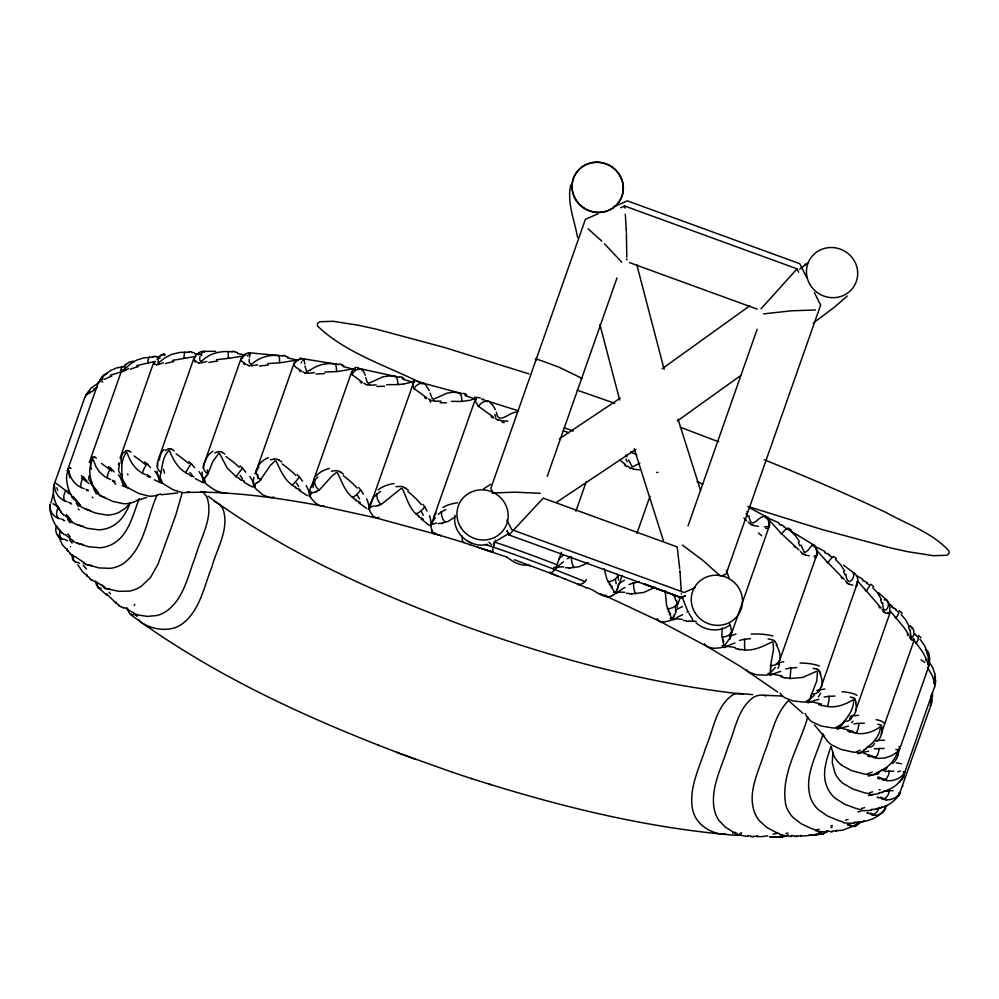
<?xml version="1.0" encoding="UTF-8"?>
<svg xmlns="http://www.w3.org/2000/svg" width="999" height="999" viewBox="0 0 999 999"><rect width="100%" height="100%" fill="white"/><g stroke="black" fill="none" stroke-linecap="round" stroke-linejoin="round"><path stroke-width="1.5" d="M932.329 696.328L931.493 703.134M249.263 359.165C248.426 362.487 250.786 366.096 253.696 362.525C261.913 356.131 272.727 354.108 282.854 356.119M122.253 477.385C121.616 469.068 120.804 459.59 126.386 452.609A1.498 0.762 -72.1 0 1 127.023 452.51C130.145 461.988 136.126 471.328 146.016 474.825M293.743 364.448L294.63 362.512L297.103 360.664M626.835 260.002L626.835 258.778M157.63 464.16L157.63 467.27M119.118 462.824L119.268 466.833A9.216 7.343 -14.8 0 0 122.353 475.387M97.19 583.978L98.089 587.437L107.018 595.354M455.007 515.247C451.71 533.079 470.579 548.913 487.662 544.305M796.702 667.619L790.908 668.019L790.084 678.521L802.622 677.459L816.82 671.216A1.498 1.024 -72.7 0 1 817.507 671.653L816.745 681.031L811.138 695.641M855.556 710.851L889.997 612.924L889.659 611.838M722.177 627.946L721.877 636.013L722.926 639.185M931.642 701.872L930.968 695.654M898.188 752.06L897.889 753.983M770.791 670.129L770.816 668.768M71.753 555.094L72.815 560.102L76.511 562.35M161.513 481.868A50.237 21.878 11.4 0 1 160.227 476.548L160.277 475.212A40.097 17.57 15.6 0 1 160.614 474.213C162.462 466.296 162.45 456.855 168.769 450.761A1.498 0.949 -69.8 0 1 169.53 450.724C173.426 460.402 179.046 470.504 189.385 474.513M123.352 369.68L121.928 370.779M884.552 791.121C893.006 788.81 901.26 782.392 903.82 773.975M154.833 363.948L153.684 362.512L155.369 361.688M131.393 613.861L131.531 614.472M677.135 607.217L677.235 604.12M53.996 486.113L54.271 484.652L55.232 490.921L58.279 496.191L62.587 499.912L67.22 501.86M624.313 207.293L624.625 206.031L624.85 208.104M249.388 357.18L250.437 352.884L278.521 355.569A9.216 1.773 -83.8 0 1 279.458 362.812L267.682 363.611M203.134 468.156L203.684 465.197M731.468 632.517L730.831 635.439M832.854 752.235L832.279 762.736L834.989 773.064A29.196 28.097 11.7 0 0 843.006 783.328L852.946 789.073L864.622 792.794A92.17 88.711 11.7 0 0 869.779 793.855M770.704 667.632L771.403 660.888M199.975 356.73C198.514 360.239 201.036 363.049 203.659 359.353C211.601 352.622 222.39 350.512 232.542 351.973M462.25 536.076L462.137 536.9A85.527 9.441 -72.4 0 0 462.1 538.586L462.737 542.307L470.367 544.767M182.218 492.707L175.799 515.034L158.042 564.098L150.449 577.597L141.334 586.213A29.196 24.575 -44.8 0 1 129.433 591.121L118.893 591.346L108.342 589.073A92.17 77.585 -44.8 0 1 104.021 587.587L101.861 584.977M780.119 658.466L779.607 660.564A9.216 7.892 16.4 0 1 770.354 665.496M931.443 703.458L931.143 704.645M570.691 185.015C566.795 202.647 574.5 220.08 577.534 237.225M768.818 526.261L769.742 522.39M821.478 686.063L857.179 583.666A9.216 9.141 -70.9 0 0 853.933 572.777C854.32 581.393 846.465 586.213 846.016 574.363M904.507 773.101L934.652 686.55M84.803 397.327L87.712 393.369M771.478 660.614L773.526 649.475L773.026 642.27A1.498 1.174 -75.7 0 0 772.227 641.82C762.587 646.653 751.835 652.11 740.684 649.288M203.846 351.361A9.216 9.041 -71.4 0 0 194.705 358.042L193.744 359.39L196.441 361.688M158.317 459.627L157.667 463.399A9.216 7.717 -1.4 0 0 161.301 472.415M931.23 704.37L900.037 792.244M54.458 483.666C51.286 493.718 54.933 504.557 61.551 512.387M683.965 596.403L681.193 597.627L643.768 583.741L681.293 597.727L681.455 596.391M810.876 696.803L810.414 698.014M816.72 555.007L816.683 552.734M255.307 473.489L256.393 470.716M249.663 352.922L250.324 352.884A9.216 9.216 -67.4 0 0 240.909 359.116L241.396 360.951L245.729 364.061M240.784 359.365L203.871 464.473A9.216 7.88 14.5 0 0 207.879 473.926L206.543 475.487M830.868 746.678C826.56 759.615 821.29 774.138 827.234 787.449A29.196 27.922 43.6 0 0 835.039 798.126L844.754 804.295L856.18 808.478A92.17 88.124 43.6 0 0 861.225 809.739M157.105 495.017C146.603 518.019 144.793 548.414 122.652 564.073A29.196 26.411 -34.3 0 1 110.227 568.344L99.126 567.919L87.987 564.934A92.17 83.379 -34.3 0 1 83.404 563.149M53.347 493.993L50.887 502.909M67.245 471.066L98.539 382.018L99.45 381.68M158.466 459.09L193.731 358.791M255.232 473.726L294.031 363.361M311.226 486.938L351.785 371.553L354.608 368.631A92.17 43.144 -79.1 0 1 355.344 369.056M311.351 491.695L309.802 496.091A92.17 43.144 -79.1 0 0 311.576 498.713L315.472 503.059L319.643 505.556L375.849 517.894L440.996 535.639L433.129 533.241L431.156 527.971A92.17 17.033 -73.7 0 1 430.881 525.711L475.686 398.251A92.17 17.07 -73.6 0 1 476.398 399.275M493.643 545.616L495.504 540.297M547.24 476.336L616.982 277.947M561.426 552.335L555.831 568.269A92.17 10.702 -68.8 0 1 554.557 569.992L550.774 573.364L514.373 559.765M575.899 511.176L586.163 481.968M622.09 575.561L615.921 593.144A92.17 24.351 -66.2 0 1 613.898 594.555C604.495 601.623 594.792 588.786 586.076 587.624M636.925 533.391L649.912 496.441M687.999 525.949L757.155 329.22M673.963 615.197L672.414 619.592A92.17 37.413 -63.5 0 1 669.705 620.691L664.547 621.952L660.289 621.578L606.443 596.291A29.121 7.692 -66.2 0 1 605.569 594.942M677.572 604.944L680.144 597.614M730.119 637.524L769.792 524.625M779.607 660.564L816.645 555.207A9.216 9.216 0 0 0 812.899 544.455L783.703 526.71M881.205 733.853L914.235 639.897M897.452 755.419L929.307 664.797L928.483 664.797M54.608 483.216L84.803 397.377M89.273 462.549L121.753 370.179M120.08 458.104L153.671 362.562M822.989 733.915C817.257 754.757 803.246 776.348 810.776 798.438A29.196 27.048 66 0 0 818.094 809.44L827.334 815.933L838.223 820.466A92.17 85.365 66 0 0 843.056 821.877M139.111 499.075C132.717 515.084 128.946 534.927 112.612 544.055A29.196 27.597 -16.7 0 1 99.9 547.752L88.499 546.728L77.035 543.106A92.17 87.113 -16.7 0 1 72.328 541.046M904.245 774.013L903.471 775.761M779.37 661.263L778.196 664.01M200.462 354.882L203.247 351.323L215.784 351.336M204.196 463.461L205.307 460.964M67.345 470.766L68.456 468.543M158.329 358.903L158.042 363.149L165.197 357.654L171.641 354.345L180.32 352.347L189.161 352.285M735.439 834.64L735.214 835.214A9.216 9.203 -67.3 0 0 741.033 833.853M807.766 716.932C799.637 745.941 779.72 774.837 786.001 805.781A29.196 25.499 79.3 0 0 792.607 816.995L801.111 823.7L811.213 828.471A92.17 80.507 79.3 0 0 815.708 829.982L819.105 829.257M351.785 371.553L351.81 374.313A28.184 8.304 -32 0 0 351.998 374.588L362.35 382.33M56.456 526.148C54.308 531.318 57.492 538.511 63.337 539.16M130.145 503.146C126.448 512.549 120.842 522.002 111.451 526.635A29.196 28.097 11.7 0 1 98.701 529.832L87.275 528.296L75.762 524.113A92.17 88.711 11.7 0 1 71.041 521.815M821.091 687.087L820.142 689.023A9.216 7.817 33 0 1 811.388 693.83M205.27 477.522L205.906 476.361M843.656 721.952C848.7 715.883 853.983 708.516 853.583 700.237A1.498 0.849 -70.1 0 0 853.059 699.812C844.392 705.182 833.666 708.878 823.513 705.569M843.531 722.202L843.218 722.801A40.11 17.732 22.5 0 1 842.694 723.875M860.489 822.227L860.838 821.565M85.664 395.367L88.399 392.008M85.727 395.242L91.221 387.924L98.839 382.654M312.849 483.141L314.46 480.569M899.962 792.856C896.79 798.763 887.437 801.91 880.993 798.376M899.799 793.144C895.129 802.347 885.276 807.592 875.324 808.903M857.179 584.49L856.293 585.102M125.35 365.634L124.176 369.555L130.744 363.636L136.913 360.015L143.719 357.879L153.796 357.03M819.754 689.672L818.044 692.207M116.059 601.972L115.672 602.759L119.031 605.182M796.94 268.918L798.688 272.203M159.191 357.18L161.301 354.957L163.873 354.146M507.08 530.919L509.015 534.902L542.882 498.501M816.645 555.207L814.148 556.118M90.784 459.552L92.52 457.592M899.799 792.607L898.538 794.18M853.533 714.685L852.159 716.445A9.216 7.542 47.7 0 1 844.055 721.191M860.102 822.864L855.132 826.56L850.024 825.798M796.727 269.206L761.013 308.841M842.569 723.825L841.67 724.874M130.557 502.584L125.524 508.066L119.193 512.25A29.196 27.922 43.6 0 1 106.668 515.034L95.467 513.061L84.216 508.429A92.17 88.124 43.6 0 1 79.595 505.931M259.977 480.556L270.304 465.497L275.062 460.876A1.498 1.249 -63.5 0 1 276.036 460.989C280.794 470.741 285.127 482.142 295.716 487.15M884.215 809.652L883.615 810.389M374.35 496.89L376.473 494.542M241.034 358.941L242.27 357.779M783.94 835.676L782.242 836.9L769.842 836.875L782.242 836.9M258.941 466.833L256.731 470.042A9.216 7.842 31.2 0 0 260.964 479.882M883.303 810.763L882.654 811.525M207.392 469.867A45.642 27.822 49.5 0 0 207.967 473.888L212.75 461.563L218.731 453.534A1.498 1.111 -67 0 1 219.605 453.583L226.985 467.719L235.976 476.623L242.42 468.169L240.097 465.859M851.635 717.032L849.612 719.155M882.492 811.712C876.473 818.656 867.294 821.59 858.378 822.09M847.264 296.004L834.777 306.893L813.236 323.102M248.976 353.221L249.201 353.059A40.459 4.158 24.6 0 1 249.201 352.747M256.993 482.917L258.054 481.93M126.586 364.023L129.67 361.925L133.029 361.413M866.882 747.577C873.538 742.806 879.719 735.776 880.406 727.297A1.498 0.649 -67.9 0 0 880.032 726.91C872.227 732.617 861.787 735.589 852.384 732.205M866.782 747.677L866.046 748.401M438.286 514.373L440.884 512.262M123.739 452.747L126.086 451.048M875.773 741.383L876.647 740.571A45.642 17.695 -16.5 0 1 884.54 740.284M788.298 700.799C774.325 715.097 771.453 736.201 763.91 754.033C758.466 771.827 748.551 790.234 753.521 809.277A29.196 23.339 87.6 0 0 759.203 820.591L766.745 827.397L775.811 832.279A92.17 73.664 87.6 0 0 779.857 833.84M99.975 381.443L103.197 378.871M509.952 534.153L509.09 534.852M825.062 832.666L822.165 834.053L810.963 835.114L823.288 833.79L804.595 835.926L796.528 835.926M903.758 774C898.488 780.319 888.985 782.529 881.48 779.183M805.918 264.323L804.582 265.447L807.891 262.7M317.894 477.072L314.947 479.957A9.216 7.592 46.2 0 0 319.218 490.147L316.745 491.183M806.205 264.086L799.587 269.268M319.218 490.147L332.018 475.999L336.363 472.602A1.498 1.361 -58.5 0 1 337.412 472.789C342.37 482.417 345.642 494.305 356.056 499.787M103.446 375.249L107.33 373.301M455.069 517.007L447.714 521.603L442.082 522.964M886.313 600.324C892.544 604.757 882.641 618.506 882.729 602.921M865.122 749.175L863.798 750.037M749.812 305.781L662.175 368.706M677.347 420.954L741.508 374.962M620.142 398.189L559.39 438.811M635.926 449.313L556.843 502.11M139.473 499.013L135.664 501.248A29.196 27.048 66 0 1 123.601 503.721L112.899 501.423L102.16 496.441A92.17 85.365 66 0 1 97.765 493.793M99.388 587.837L98.389 587.724M483.566 488.886L490.684 484.315M310.489 369.93C318.656 364.061 329.133 362.2 338.861 364.623M310.002 370.229L306.556 371.341L304.982 366.171M165.384 450.512L168.294 449.1M508.279 533.816L496.391 540.859M880.668 770.741L886.975 767.107L891.645 762.861L895.616 756.967L897.239 751.91L891.57 755.669L885.189 757.954L878.521 758.416L871.865 756.942M880.381 770.916L879.207 771.603M639.86 463.199L632.267 466.97L628.433 459.852M313.998 492.582L315.459 491.783M380.719 491.446L377.085 493.993A9.216 7.13 58.3 0 0 381.231 504.47L378.271 505.232M729.445 625.299C719.53 632.592 705.057 630.869 696.091 622.852M655.269 587.237L643.443 592.532L632.954 593.706M567.17 558.803L570.554 557.167A27.897 25.175 69 0 1 571.166 556.918M851.473 826.797L842.494 830.206L831.892 831.168M588.349 562.687L578.558 566.895L570.267 567.707M611.962 595.691L612.587 595.354M124.475 370.829L128.659 368.569M381.231 504.47L401.136 488.424A1.498 1.436 -49.4 0 1 402.222 488.673C407.217 498.101 409.24 510.289 419.23 516.258M93.606 389.111L97.465 387.287M681.293 597.727L685.289 595.891M768.855 526.336A28.259 6.618 71 0 1 768.593 526.423L764.51 526.898M507.03 530.944L508.928 534.927L681.193 597.627L685.227 595.829M877.959 772.215L876.26 772.901M597.976 213.786L585.402 219.33L490.846 488.324L492.932 492.457M613.349 207.018L627.31 200.861L799.749 263.686L806.717 277.472M620.666 207.73L624.587 205.994L796.977 268.806M695.341 587.587L684.165 592.507L511.725 529.67L506.855 520.029M721.89 575.886L726.086 574.038L820.641 305.045L814.372 292.632M628.933 584.64L632.617 583.229M214.723 452.897L218.119 451.773M445.866 509.59L441.62 511.775A9.216 6.481 67.6 0 0 445.467 522.477M883.978 791.333L882.329 791.932M110.277 375.249L120.454 372.09A9.216 3.434 85.1 0 1 123.751 366.533L124.288 366.458M374.85 506.281L376.685 505.669M686.875 612.075L688.773 611.438M163.486 362.712L158.554 364.535M139.748 499.662L146.553 497.502M404.033 383.916L413.898 381.606A92.17 30.47 -76.3 0 1 414.398 381.98M270.529 459.865L274.338 459.028M811.787 834.602L808.815 835.339M122.527 371.528L121.503 371.815M739.56 640.409L743.606 639.422M354.608 368.631L337.462 371.553M136.776 365.584L147.715 363.099A9.216 2.21 88.6 0 1 149.912 357.18M632.629 583.266A27.897 26.286 56.1 0 1 633.641 582.979L639.173 581.755M930.618 705.556L929.982 705.219M880.793 792.394L878.733 792.881M206.805 361.451L201.224 362.849M785.701 668.955L789.809 668.156M155.27 361.376L148.814 362.874M298.226 359.865L280.544 362.724M767.794 835.838L761.4 836.65L753.159 836.238M438.074 523.663L440.247 523.251M331.406 471.216L335.564 470.654A9.428 8.679 -86.1 0 1 339.198 471.453L340.085 471.878M54.982 482.654L55.107 482.667A23.976 2.535 70.6 0 1 55.17 482.579M824.138 697.027L828.233 696.378M172.465 360.352L183.928 358.491A9.216 0.912 -88.4 0 1 185.04 352.172M244.393 355.794L229.32 358.279M763.548 313.873L791.383 310.814L815.509 309.977M95.267 388.673L96.179 388.524M195.542 356.368L185.052 358.329M853.958 723.913L857.929 723.388M257.555 364.797L251.448 365.784M735.951 835.276L735.252 835.326C645.129 827.909 556.868 805.781 470.929 778.396M873.526 809.202L871.178 809.502M874.4 748.95L878.183 748.513M403.509 383.991L398.651 384.565M885.401 791.108L888.586 790.746M884.964 771.54L888.486 771.153M395.891 486.7L400.299 486.401A9.428 9.116 88.3 0 1 404.071 487.4M216.458 359.69L228.209 358.404L228.259 351.636M161.164 494.742L177.685 492.957M123.751 366.533L116.296 368.044L110.577 370.554L104.883 374.725L99.912 380.407L101.848 376.76A31.693 18.969 42.9 0 1 103.671 375.512M517.345 412.125C510.014 411.089 498.214 426.073 496.416 412.25M913.548 640.272L911.787 639.959M314.485 372.689L307.992 373.289M810.963 835.114L816.383 834.602M696.153 621.39L688.761 621.028M750.536 638.623L744.705 639.248A9.216 1.061 -88.7 0 0 744.917 649.962M462.624 401.423L470.529 400.149L475.686 398.251L475.724 401.923L478.221 405.994M492.045 492.994L514.985 492.17L540.322 493.306M856.368 822.239L853.758 822.352M376.198 384.927L369.455 385.164M822.165 834.053L820.329 833.403M324.862 372.015L336.413 371.616A9.216 3.084 -81.9 0 0 334.59 363.898M886.837 805.968L884.54 806.618M186.626 492.445L205.819 492.157M565.384 567.732L568.069 567.694M433.666 533.466L434.016 533.454A29.121 5.395 -73.6 0 0 435.177 532.854M530.407 565.659L521.765 564.81A34.715 33.404 28.3 0 1 513.873 561.925L506.668 557.017M834.939 696.066L829.32 696.278A9.216 1.611 -84 0 1 827.409 706.493M441.171 401.211L434.328 401.123M386.601 384.69L397.677 384.603A9.216 4.333 -80.1 0 0 395.067 376.398L389.31 375.924L382.904 376.848L368.718 383.329L367.157 382.118L365.771 377.547M909.602 625.849C918.718 628.633 910.651 647.19 910.264 630.044M829.707 831.18L826.922 831.106M864.322 723.226L858.978 723.326A9.216 2.935 -82.1 0 1 855.968 733.191M156.294 357.03L158.566 357.093M893.256 790.696L889.397 790.709A9.216 6.431 -77.2 0 1 883.216 799.3M200.574 492.107C241.121 492.669 281.393 498.401 321.191 505.856A29.196 13.661 -79.1 0 0 323.676 505.581M782.08 696.028L762.612 695.204A29.196 20.592 -86.8 0 0 753.333 697.364C737.499 708.878 735.177 730.331 727.834 747.227C721.865 767.257 710.439 787.337 714.148 808.853A29.196 20.592 -86.8 0 0 718.693 820.154L725.074 826.947L732.879 831.817A92.17 64.997 -86.8 0 0 736.375 833.366M451.373 401.336L461.738 401.448A9.216 5.495 -78.5 0 0 458.491 392.769L453.221 392.232L447.302 393.069L433.516 399.2L431.868 397.864L430.107 393.044M884.115 748.463L879.17 748.476A9.216 4.196 -80.3 0 1 875.062 757.954M893.843 771.141L889.397 771.128A9.216 5.37 -78.7 0 1 884.215 780.169M507.817 421.141L501.023 420.766M626.336 593.319L629.17 593.456M887.849 613.461L885.151 612.924M77.16 562.375L78.134 562.449M98.639 382.217L98.826 382.23A10.689 1.199 -51.9 0 0 98.889 382.367M794.23 835.801L791.32 835.564M191.796 352.435L194.168 352.635M631.493 593.606L632.367 593.668M903.358 771.727L904.407 771.952M639.497 469.867L633.266 469.13M752.697 694.63L738.86 693.418A28.996 18.894 -84.5 0 0 732.367 695.104C715.746 706.98 713.648 729.632 705.881 747.202C699.824 767.145 688.736 787.224 692.444 808.678A28.996 18.894 -84.5 0 0 695.379 817.132C700.599 826.548 710.876 832.567 721.378 834.14A22.015 14.336 -84.5 0 0 725.636 833.616M302.085 358.641L303.509 358.841A9.216 9.166 -71.2 0 0 293.768 364.685L295.567 366.995L301.486 371.004M683.453 620.454L686.388 620.754M357.729 368.306L358.641 368.419M768.044 638.96L771.827 639.585M852.809 585.077L849.225 584.353M758.378 526.361L753.246 525.499M809.302 555.794L804.894 554.969M750.786 835.988L747.826 835.601M235.24 352.272L237.662 352.585M813.248 668.356L816.608 668.993M895.791 749.35L897.477 749.737M122.939 371.278L122.29 371.066M850.174 697.027L853.034 697.614M877.921 724.238L880.206 724.75M735.339 648.476L738.311 648.913M302.697 358.703L337.063 364.298M285.564 356.543L287.974 356.968M790.084 678.521L785.976 677.709M64.311 539.323L65.684 539.585M780.719 676.685L783.653 677.235M395.067 376.398L399.2 377.26M359.802 368.631L361.775 369.106A9.216 8.916 -69.2 0 0 351.985 374.6M341.533 365.147L343.868 365.646M418.618 382.005L419.83 382.28M763.873 695.366L766.046 695.903M360.639 368.818L397.452 376.873M781.992 836.9L781.78 836.837A9.216 9.041 -71.4 0 0 788.086 834.602M818.468 704.395L821.29 705.044M458.491 392.769L462.362 393.731M155.519 364.373L156.518 364.76M60.227 518.831C53.734 517.669 48.951 510.739 50.112 504.258C48.639 510.202 53.309 525.486 61.076 531.568M607.217 596.728L600.387 593.731M401.748 377.859L403.958 378.421M757.329 836.563L757.23 835.601M61.488 519.143L63.199 519.605M421.303 382.667L460.726 393.306M847.664 730.906L850.324 731.63M870.416 814.035C875.911 817.344 884.04 813.96 885.788 807.854M743.518 694.268C647.901 683.653 554.308 658.516 463.961 625.811C374.275 592.382 285.589 552.884 207.992 496.153M481.855 399.413L483.341 399.837M464.747 394.38L466.783 394.992M422.365 382.967L423.788 383.429A9.216 8.454 -67.7 0 0 414.123 388.623L426.798 397.789M440.696 535.551L463.236 542.382A29.196 3.222 -72.4 0 0 463.748 541.995M198.764 362.824L197.315 362.2M490.147 401.898L518.244 410.776M867.582 755.594L870.004 756.343M766.021 516.645C758.753 513.861 751.448 532.692 748.9 515.709M68.744 502.335L70.767 502.984M489.423 784.24L490.696 784.652M528.946 373.901L444.168 347.39L375.936 329.083L358.604 325.287L333.142 321.278L319.842 321.74L317.407 323.414L317.532 326.036C346.578 353.846 387.487 365.859 422.789 383.916M747.776 506.418L822.289 529.595L890.521 547.902L907.854 551.698L933.316 555.706L946.615 555.257L949.05 553.571L948.925 550.961C932.454 532.667 907.604 524.525 886.538 512.762C846.44 493.618 805.481 476.373 764.285 459.765M470.204 544.73L507.067 557.167M452.435 772.289L471.79 778.671M477.584 547.14L492.32 552.01L493.131 547.614A92.17 3.197 -71.2 0 1 493.656 545.566M485.114 400.399L488.024 401.436A9.216 7.805 -66.3 0 0 478.658 406.418A28.184 13.974 -21.9 0 1 478.109 406.056M485.064 549.612L492.507 551.997A29.371 1.049 -71.5 0 0 492.969 551.173M577.11 390.147L614.747 403.296M452.872 772.439L396.541 752.297M84.178 488.661C76.099 486.301 69.768 478.846 68.894 470.442C64.073 473.988 67.433 490.134 72.128 496.715M877.734 777.834L879.869 778.596M248.614 365.509L246.853 364.71M170.954 449.088L171.616 449.35M629.382 262.562L757.167 309.128M543.319 498.151L677.022 546.865M85.914 489.298L88.174 490.134M415.584 759.377C316.096 722.302 217.682 678.508 131.693 615.421L131.693 615.421A9.216 9.141 -70.9 0 1 128.009 609.79M680.219 427.197L718.631 441.808M378.022 745.167L379.208 745.616M550.237 572.052L550.611 573.289L565.159 579.045M550.611 573.289L558.004 576.198M110.652 479.582L104.895 476.735L99.438 471.865L95.892 466.558L92.907 458.853L90.684 463.673L89.673 470.629L90.26 477.11L92.532 484.952M304.857 372.777L302.822 371.778M564.91 578.933L579.383 584.84M877.871 797.077L879.669 797.814M630.456 452.048L636.863 454.707M128.821 450.974L128.284 450.774A9.428 5.182 -85 0 0 126.061 450.736M112.562 480.357L115.022 481.381M578.371 583.766A29.196 5.569 -67.5 0 0 578.783 584.477L586.425 587.774M366.096 384.428L363.848 383.254M214.223 501.411L218.731 503.896A28.996 20.567 -54.3 0 1 223.164 509.565C229.608 529.233 216.733 548.538 211.813 567.17C204.021 586.45 200.287 609.39 183.242 623.139A28.996 20.567 -54.3 0 1 175.25 627.609C164.286 631.318 151.873 628.808 142.045 623.051A22.015 15.597 -54.4 0 1 138.774 619.78M148.052 475.736L150.624 476.935M579.058 584.702L583.179 583.216A83.779 15.984 -67.5 0 0 584.989 581.668A4.396 0.837 -67.5 0 0 586.388 579.507M70.055 467.919L71.079 468.506M697.065 481.543L702.709 484.215M94.942 457.317L96.366 458.116M867.994 812.849L869.405 813.523M221.953 452.372L221.191 452.035A9.428 7.243 -83.9 0 0 218.119 451.623M129.233 451.161L131.044 452.172M467.32 540.971L472.003 543.306M191.483 475.549L194.118 476.898M55.207 482.704L65.784 490.609A9.216 5.882 -63.3 0 0 64.66 501.036M172.115 449.6L174.238 450.811M779.158 524.25L781.305 525.387M278.571 459.94L277.734 459.54A9.428 8.054 -84.3 0 0 274.338 458.916M497.465 419.642L494.992 418.144M404.083 487.387L404.995 487.899M239.698 478.658L235.976 476.623M750.249 508.141L765.396 516.296M222.515 452.659L224.9 454.083M241.808 479.807L244.43 481.268M824.537 552.472L826.648 553.696M279.183 460.277L281.755 461.9M848.326 824.762L849.337 825.361M297.777 488.399L300.312 489.96M340.746 472.265L343.444 474.063M428.434 398.826L430.831 400.174A10.689 8.741 -6.9 0 0 431.855 400.774M828.995 555.119L832.629 557.479A9.216 1.049 -56.4 0 0 827.946 562.662L844.217 579.37M123.476 608.104L120.979 606.493M862.287 580.182L864.31 581.48M682.392 545.042L703.421 560.839L720.279 575.936M629.87 467.719L627.422 465.971M489.86 402.385L492.744 405.082L495.342 409.602M405.669 488.324L408.404 490.284M925.236 650.012C930.469 649.1 930.319 666.108 928.508 661.101M358.017 501.098L360.414 502.747M493.269 416.983L478.658 406.418M425.212 384.153L429.27 390.572M866.533 582.991L869.979 585.451L866.358 590.921L881.18 608.029M94.281 581.58L91.958 579.907M891.47 606.705L893.356 608.066M841.807 765.409L851.722 770.641L863.361 773.8A92.17 87.113 -16.7 0 0 868.493 774.625M843.581 565.159L854.195 573.226M777.634 692.057L740.334 666.395L707.117 646.478A29.196 15.697 -60.4 0 1 704.482 643.756M115.672 602.759L107.892 595.129M619.655 459.977L625.674 464.61M790.384 530.894L795.554 535.764L799.512 541.733M421.041 517.619L423.226 519.305M895.404 609.615L898.513 612.15A9.216 1.611 -51.3 0 1 896.016 617.956L904.157 627.697L908.978 635.252M90.172 578.546L82.405 571.565L77.822 564.76M74.363 556.893L72.265 555.194M750.336 523.938L748.176 522.04M81.331 475.724L83.416 477.447A9.216 4.758 -61.7 0 0 81.206 487.574M362.749 369.618L365.222 375.249M813.798 545.092L812.499 544.555L807.904 550.437L804.52 552.784L801.036 545.042M108.429 466.558L110.677 468.456A9.216 3.521 -60 0 0 107.368 478.221M835.539 559.602L840.696 564.772L844.58 570.966M56.618 506.281L58.204 507.617A9.216 6.881 -64.8 0 0 58.142 518.281M144.555 461.8L146.89 463.861A9.216 2.235 -58.2 0 0 142.482 473.214M789.235 701.248L802.896 713.311M588.086 228.783L601.061 240.459M820.691 833.828L820.728 833.865A9.216 8.666 -73 0 0 827.259 830.731M878.608 592.844L887.212 600.461M872.764 587.699L877.759 593.094L881.43 599.475M188.799 461.563L191.171 463.761A9.216 0.899 -56.1 0 0 185.714 472.677M914.897 634.353L917.606 636.9A9.216 2.872 -48.1 0 1 916.208 643.119L923.101 652.634L926.897 660.364M70.692 553.808L62.325 544.692L58.054 534.977M743.893 518.069L746.603 520.566M66.434 491.171L68.844 493.581M84.141 478.071L86.751 480.694M64.211 534.665L62.4 532.954M601.111 240.497L601.785 241.121M802.322 553.409L800.411 551.473M58.779 508.116L59.49 508.816M111.451 469.143L114.186 471.953M780.956 533.154L768.755 519.53A92.17 49.538 -60.4 0 0 767.806 519.343M147.677 464.585L150.474 467.582M901.16 614.485L905.831 620.054L909.177 626.56M536.126 360.115L535.339 359.003L536.263 359.028A36.251 9.765 19.4 0 1 542.807 361.213L558.291 366.908A7.805 2.098 19.4 0 1 559.228 367.295L581.48 378.097A14.148 3.809 19.4 0 1 581.555 378.284M827.147 561.888L816.683 550.374M191.958 464.535L194.705 467.682M297.165 474.562L299.375 476.973A9.216 1.761 -51 0 1 292.045 484.94M604.457 243.781L620.104 260.389M798.988 549.974L781.742 533.878A9.216 2.385 -58.4 0 1 787.474 528.908M774.625 641.246L775.212 641.907M865.571 590.109L857.592 581.068M620.741 261.076L621.715 262.175M847.077 582.817L845.454 580.881M920.017 639.298L924.225 644.992L927.122 651.56M64.073 515.422L62.6 513.736M814.51 724.999L824.45 736.912M358.604 487.487L360.639 489.96A9.216 3.009 -47.7 0 1 352.522 497.44M895.266 617.12L889.572 610.189M610.102 584.19L606.805 579.083L604.27 568.743M816.283 549.9L815.496 548.975M913.486 638.523L914.16 639.447M165.31 354.807L164.897 354.345A9.216 8.666 -73 0 0 157.08 359.403M303.996 359.141L304.757 364.023M611.201 585.539L612.424 587.2M915.521 642.245L913.635 639.697M818.943 670.629L819.405 671.278M413.723 388.149L412.562 384.765L413.898 381.606L369.093 509.078A92.17 30.47 -76.3 0 0 370.13 511.525L372.989 516.071L376.436 517.944A29.196 9.653 -76.3 0 0 378.908 517.207M422.902 504.308L424.7 506.818A27.897 25.787 -29.6 0 1 425.274 507.667L427.06 511.088M245.804 472.24L243.182 468.981A27.897 26.898 45.3 0 0 242.495 468.094M883.466 611.438L882.192 609.54M929.557 662.462L932.854 668.044L934.814 673.85M73.951 499.637L72.865 498.014M681.181 597.614L680.893 596.965M106.868 593.656L107.38 594.405M302.51 481.156L300.087 477.809A27.897 27.098 14.5 0 0 299.438 476.923M927.472 667.32L932.392 675.898L934.515 682.754M668.943 611.138L666.608 605.656L665.172 590.671M625.911 454.995L627.01 456.905M688.848 613.199L691.408 617.444M777.122 644.755L775.624 642.432A23.976 19.431 -24 0 0 775.261 641.882M819.717 671.79L820.816 674.063M746.865 511.638L747.352 512.499M363.424 494.218L361.288 490.821A27.897 26.723 -13.6 0 0 360.676 489.935M854.857 699.188L855.181 699.824M669.73 612.449L670.566 614.023M910.626 638.573L909.714 636.725M931.305 703.546L931.28 701.872M93.606 487.724L92.932 486.176M768.755 519.53L769.617 521.853M823.201 734.29L823.788 735.614A29.196 26.411 -34.3 0 0 831.48 744.804L841.096 749.45L852.409 751.96A92.17 83.379 -34.3 0 0 857.417 752.522M687.462 610.476L682.379 597.514M432.217 532.03L431.531 529.957M934.527 676.735L935.626 680.906L935.251 684.79L935.376 677.334A31.693 30.145 7.3 0 0 934.689 673.888M856.618 581.918L857.13 583.503M855.394 700.311L856.056 702.497M726.385 570.204L729.208 578.396M617.245 574.163L617.794 575.973A9.216 6.856 -24.2 0 1 608.016 581.705M723.376 640.421L723.788 641.907M663.486 540.971L634.203 448.688M700.611 490.596L678.034 419.193M927.859 663.548L927.359 661.788M664.148 369.418L636.763 264.585M619.692 400.025L599.937 324.725M781.992 836.325L781.917 836.076A50.237 4.508 26.6 0 0 782.254 835.014M122.552 479.957L122.328 478.658M934.814 686.763L934.677 684.103M617.994 576.798L618.418 580.019M676.81 600.986L677.172 603.334A9.216 7.405 -13.4 0 1 667.394 608.741M881.767 727.297L881.955 729.357M927.959 655.057L928.496 660.614M831.293 747.052L833.828 755.644A29.196 27.597 -16.7 0 0 841.807 765.409M677.235 547.44L677.384 548.538M677.534 549.775L679.67 568.481M679.869 570.317L680.019 572.015M680.044 572.365L680.107 573.189M680.169 574.213L681.093 588.861M625.299 214.173L626.223 229.32M681.131 589.535L681.181 590.234M626.236 229.52L626.273 230.182M626.311 231.019L626.373 232.492M681.343 593.394L681.368 594.055M626.398 233.778L626.81 257.043M731.63 629.532L731.555 631.768A9.216 7.755 0.3 0 1 721.965 636.9M581.493 378.259A3.884 1.049 19.4 0 1 581.256 378.908M485.489 544.517A417.744 112.462 19.4 0 1 584.989 581.668M494.867 542.132A421.64 113.511 19.4 0 1 557.055 564.785M563.299 430.769A421.64 113.511 19.4 0 1 568.481 432.654M564.235 427.747A417.744 112.462 19.4 0 1 573.226 431.019M616.508 593.481A47.128 34.316 1.9 0 1 624.899 587.474M613.586 592.195A50.237 10.127 7 0 1 624.737 592.282M610.876 586.65A50.237 14.91 34.3 0 1 614.76 592.607M618.381 584.303A47.128 35.465 5.6 0 1 615.671 593.056M619.53 583.366A45.642 33.754 4 0 1 624.45 580.232M635.664 593.881A9.216 3.559 84.7 0 1 633.628 582.941M668.194 610.976A40.11 15.272 28.6 0 1 669.03 612.262M669.355 613.548A50.237 16.746 33.9 0 1 671.703 619.23M676.148 611.263A47.128 34.041 -1 0 1 671.977 619.43M673.164 620.092A47.128 32.567 -3.9 0 1 682.492 614.747M670.067 618.481A50.237 8.579 7.8 0 1 682.305 619.368M629.607 593.943A40.097 10.564 8 0 1 631.83 594.093M673.438 594.855A38.099 22.428 30.9 0 1 675.936 600.824M676.972 603.433A27.897 17.008 -45.3 0 1 677.022 604.233M675.486 606.893A45.642 32.505 29.9 0 1 675.486 611.038M765.109 517.382A50.624 7.492 8.8 0 1 768.019 519.43M768.443 518.331A50.624 21.366 31.3 0 1 779.332 523.214M764.51 515.859A9.216 9.078 -71.2 0 1 768.593 526.398M767.607 516.933A40.509 5.157 11.8 0 1 768.094 517.395M746.141 513.623A31.693 21.229 78.6 0 1 747.527 516.658M676.748 609.465A45.642 32.243 -2.2 0 1 682.542 606.643M722.352 639.023A40.11 16.109 27.3 0 1 722.864 640.259M722.951 641.533A50.237 18.494 33.2 0 1 723.626 646.815M728.895 639.198A47.128 32.043 -6.4 0 1 723.326 646.728M724.787 647.639A47.128 30.27 -8.5 0 1 734.877 642.944M721.915 645.766A50.237 7.143 8.9 0 1 735.052 647.439M723.95 646.99A92.17 49.538 -60.4 0 1 720.591 647.752L714.16 648.339L708.703 647.327L659.09 620.941A29.196 11.851 -63.5 0 1 657.205 618.618M686.613 621.241A40.097 9.416 8.2 0 1 688.885 621.503M693.019 621.515A9.216 2.348 88.3 0 1 692.17 618.131M768.718 527.947A38.187 4.008 13.6 0 1 765.671 528.459M753.246 525.224A9.066 6.431 59.6 0 1 751.348 524.325M751.223 524.8A10.689 7.805 63.4 0 1 750.261 524.125M761.762 535.801A35.127 1.374 43.7 0 1 758.591 533.016M729.72 623.863A38.099 23.202 26.9 0 1 731.093 629.407M731.268 631.917A27.897 13.836 -45.4 0 1 731.156 632.667M730.581 635.389A45.642 33.117 23.5 0 1 729.894 639.472M816.82 555.369A28.259 3.247 74.3 0 1 816.707 555.432M788.211 527.922A34.515 31.493 3.8 0 1 791.196 530.032M781.393 524.875A40.459 13.137 30.3 0 1 783.89 526.248M812.674 545.579A50.624 6.169 10 0 1 814.26 546.977M814.684 545.292A40.509 4.433 13.2 0 1 814.684 545.604M798.363 542.532A31.693 24.076 76.3 0 1 799.762 545.691M729.395 636.475A45.642 30.182 -7.2 0 1 736.038 634.015M743.631 639.522A27.897 26.861 4.9 0 1 744.717 639.348M770.329 667.507A40.11 16.808 25.9 0 1 770.516 668.668M770.304 669.892A50.237 20.117 32.1 0 1 769.255 674.675A92.17 60.452 -56.6 0 1 765.321 675.074L756.568 674.812L749.312 672.252A29.196 19.156 -56.6 0 1 746.74 670.017M775.311 667.419A47.128 29.508 -10.6 0 1 768.456 674.288M770.104 675.461A47.128 27.485 -11.9 0 1 780.731 671.365M768.019 673.451A50.237 5.869 10.2 0 1 781.83 675.898M738.249 649.375A40.097 8.304 8.7 0 1 740.496 649.737M816.208 556.743A38.187 4.421 17 0 1 814.572 557.592M804.882 554.695A9.066 5.732 67.6 0 1 803.221 553.771M803.109 554.295A10.689 6.943 71.4 0 1 802.259 553.621M794.155 546.428A35.127 0.924 46.1 0 1 794.842 547.152M781.493 534.04A28.184 19.78 23.9 0 1 780.694 533.304M751.136 634.115A38.187 16.309 -5.6 0 1 772.901 636.001M771.802 639.672A9.428 7.468 -57.4 0 1 774.7 641.146M776.173 644.855A38.099 23.626 22.6 0 1 779.957 658.428M779.17 660.801A27.897 10.402 -44.8 0 1 778.92 661.5M779.37 664.347A45.642 33.179 16.7 0 1 777.921 668.319M833.403 556.381A34.515 31.668 25.9 0 1 836.413 558.628M826.947 553.309A40.459 14.198 29.7 0 1 829.37 554.782M814.722 546.403A50.624 22.69 29.6 0 1 825.037 551.61M853.283 573.576A50.624 5.032 11.5 0 1 853.608 573.863M854.058 573.189A40.509 3.859 14.7 0 1 853.608 573.339M843.543 571.528A31.693 26.436 72.1 0 1 844.892 574.775M776.36 663.736A45.642 27.635 -11 0 1 783.778 661.7M789.822 668.281A27.897 26.286 -17.4 0 1 790.921 668.144M810.963 695.716A40.11 17.358 24.3 0 1 810.788 696.765M810.264 697.939A50.237 21.553 30.7 0 1 807.467 702.122M814.285 695.242A47.128 26.511 -13.7 0 1 806.28 701.423M807.966 702.871A47.128 24.276 -14.3 0 1 818.918 699.325M807.529 700.961A50.237 4.758 11.7 0 1 821.628 704.12M807.155 701.91A92.17 69.88 -51.7 0 1 802.784 701.985L792.931 700.936L784.652 697.652A29.196 22.14 -51.7 0 1 780.082 693.119M783.216 677.634A40.097 7.23 9.5 0 1 785.401 678.071M856.405 585.139A38.187 4.483 20.4 0 1 856.293 586.425M849.212 584.065A9.066 4.858 74 0 1 847.826 583.116M847.739 583.728A10.689 5.882 77.5 0 1 847.015 583.066M841.22 577.397A35.127 3.397 48.1 0 1 842.244 578.621M827.696 562.849A28.184 19.256 34.6 0 1 826.885 562.062M800.012 663.036A38.187 14.023 -6.6 0 1 819.38 665.971M816.558 669.093A9.428 6.543 -57.2 0 1 819.055 670.491M819.417 671.266A23.976 17.782 -29 0 1 819.729 671.79M820.092 674.075A38.099 23.701 18.1 0 1 821.303 687.162M819.455 689.435A27.897 6.806 -43.6 0 1 819.055 690.084M820.629 693.056A45.642 32.68 10.1 0 1 818.368 696.89M870.741 584.24A34.515 31.019 46.5 0 1 873.7 586.575M864.759 581.206A40.459 15.172 28.8 0 1 867.057 582.754M856.942 575.899A50.624 23.789 27.6 0 1 863.049 579.507M884.889 599.949A40.509 3.447 16.4 0 1 884.065 599.924M886.6 600.137A9.216 8.866 -69 0 1 889.672 609.715M880.556 599.837A31.693 28.259 64.7 0 1 881.817 603.184M816.782 690.571A45.642 24.65 -13.8 0 1 824.849 689.01M828.233 696.528A27.897 25.162 -30.3 0 1 829.307 696.428M841.82 724.962A50.237 22.79 28.9 0 1 837.312 728.471M844.292 722.364A47.128 23.102 -15.7 0 1 835.876 727.472M837.424 729.195A47.128 20.729 -15.8 0 1 848.463 726.148M839.747 727.796A50.237 3.859 13.4 0 1 853.446 731.505M836.8 728.084A92.17 77.585 -44.8 0 1 832.042 727.834L821.34 726.023L812.274 722.027A29.196 24.575 -44.8 0 1 805.107 713.473M820.429 705.331A40.097 6.256 10.4 0 1 822.514 705.818M888.024 612.362A38.187 4.208 23.8 0 1 889.41 614.148M885.139 612.599A9.066 3.846 79 0 1 884.065 611.625M883.978 612.375A10.689 4.645 82.4 0 1 883.416 611.75M878.933 606.605A35.127 5.982 49.5 0 1 879.882 607.966M866.121 591.146A28.184 18.157 44.3 0 1 865.321 590.309M842.032 691.695A38.187 11.626 -6.9 0 1 857.017 695.341M852.971 697.739A9.428 5.47 -56.5 0 1 855.019 699M855.156 699.837A23.976 15.809 -32.1 0 1 855.356 700.336M855.606 702.484A38.099 23.427 13.7 0 1 854.108 714.897M850.736 717.432A27.897 3.147 -41.9 0 1 850.211 718.006M852.959 721.241A45.642 31.643 4.1 0 1 851.735 722.776M899.3 610.789A34.515 29.583 62 0 1 902.134 613.199M893.918 607.892A40.459 16.046 27.6 0 1 896.003 609.49M890.384 604.795A50.624 24.625 25.4 0 1 892.432 606.218M908.516 626.785A31.693 29.508 52 0 1 909.614 630.182M850.174 716.32A45.642 21.304 -15.5 0 1 858.591 715.359M857.916 723.563A27.897 23.526 -37.3 0 1 858.953 723.488M874.512 743.343A9.216 7.068 59.5 0 1 867.544 746.915M866.295 748.526A40.11 17.945 20.6 0 1 865.421 749.325M864.197 750.299A50.237 23.789 26.8 0 1 858.054 753.071M860.176 750.124A47.128 19.393 -16.9 0 1 856.518 751.772M857.716 753.795A47.128 16.933 -16.4 0 1 868.606 751.161M863.835 753.396A50.237 3.197 15.2 0 1 875.986 757.292M848.963 731.755A40.097 5.382 11.6 0 1 850.911 732.292M910.576 626.323A9.216 8.392 -67.5 0 1 912.137 628.683M909.952 637.562A38.187 3.584 27.2 0 1 912.699 639.86M911.787 639.535A9.066 2.722 83 0 1 911.051 638.548M910.976 639.572A10.689 3.297 86.3 0 1 910.576 638.998M907.229 634.153A35.127 8.629 50.3 0 1 908.004 635.551M895.803 618.231A28.184 16.521 52.6 0 1 895.042 617.37M876.135 719.63A38.187 9.166 -6.7 0 1 884.127 723.363M880.131 724.912A9.428 4.296 -55.4 0 1 881.73 725.948M881.58 726.872A23.976 13.536 -33.8 0 1 881.655 727.347M881.867 729.345A38.099 22.815 9.6 0 1 877.559 740.958M918.393 635.364A34.515 27.385 73 0 1 921.016 637.787M915.121 633.953A40.459 16.783 26.2 0 1 915.521 634.303M926.697 651.673A31.693 30.145 31.9 0 1 927.596 655.107M878.146 748.726A27.897 21.391 -41 0 1 879.12 748.676M886.937 767.856A9.216 6.394 68.5 0 1 881.293 770.366M879.62 771.815A40.11 17.97 18.7 0 1 878.408 772.477M876.822 773.326A50.237 24.525 24.5 0 1 869.18 775.311M872.177 772.065A47.128 15.46 -17.2 0 1 867.756 773.75M868.243 776.073A47.128 12.975 -16.4 0 1 878.745 773.788M878.133 776.922A50.237 2.772 17.2 0 1 887.449 780.456M868.156 756.28A40.097 4.645 12.9 0 1 869.942 756.83M921.016 659.74A38.187 2.647 30.3 0 1 924.749 662.424M928.496 664.023A9.066 1.511 86.3 0 1 928.133 662.961M928.034 664.71A10.689 1.836 89.5 0 1 927.809 664.26M925.574 659.502A35.127 11.264 50.6 0 1 926.098 660.913M916.021 643.443A28.184 14.386 59.6 0 1 915.321 642.569M898.963 746.515A38.187 6.718 -5.9 0 1 898.613 749.175M897.339 749.962A9.428 3.034 -54 0 1 898.526 750.649M898.014 751.71A23.976 11.026 -34.5 0 1 897.976 752.16M898.188 754.008A38.099 21.866 5.9 0 1 892.582 763.498M896.24 762.924A45.642 13.886 -16.6 0 1 901.46 763.785M888.411 771.39A27.897 18.831 -42.9 0 1 889.31 771.34M889.185 789.36A9.216 5.557 75.5 0 1 884.939 790.971M882.854 792.257A40.11 17.807 16.8 0 1 881.343 792.756M879.407 793.456A50.237 24.975 22 0 1 870.429 794.655M872.539 791.82A47.128 11.389 -16.9 0 1 869.38 792.819M868.531 795.541A47.128 8.966 -15.6 0 1 873.363 794.492M880.556 797.127A50.237 2.61 19.1 0 1 886.712 799.949M877.609 778.296A40.097 4.046 14.4 0 1 879.195 778.858M933.553 682.105A35.127 13.824 50.1 0 1 933.79 683.466M900.436 771.016A38.187 4.333 -4.7 0 1 897.789 771.703M904.07 772.464A9.428 1.723 -52.2 0 1 905.044 772.427M904.045 773.763A23.976 8.354 -34.3 0 1 903.895 774.175M904.195 775.873A38.099 20.617 2.6 0 1 899.038 782.429M932.279 692.869A31.693 29.52 -13 0 1 932.629 696.315M902.621 785.514A45.642 9.99 -16.1 0 1 902.609 786.625M888.473 791.008A27.897 15.897 -43.7 0 1 889.272 790.958M881.568 806.905A9.216 4.558 80.9 0 1 878.421 808.216M875.923 809.315A40.11 17.47 15 0 1 874.125 809.665M871.865 810.201A50.237 25.125 19.5 0 1 861.762 810.614M864.61 807.642A47.128 7.305 -15.9 0 1 861.563 808.478M857.816 811.887A47.128 4.983 -14.3 0 1 860.489 811.313M870.691 813.099A50.237 2.71 21.1 0 1 874.437 815.246M877.172 797.314A40.097 3.609 16 0 1 878.558 797.864M930.956 705.406A9.066 1.049 -88.7 0 1 930.718 704.72M931.13 703.596A10.689 1.249 -85.5 0 1 930.981 704.195M930.993 701.41A35.127 16.246 49 0 1 930.931 702.697M880.156 789.672A38.187 2.06 -2.9 0 1 879.033 789.759M899.45 792.532A23.976 5.569 -33.5 0 1 899.187 792.894M899.712 794.392A38.099 19.093 0 0 1 897.826 796.528M864.01 820.604A9.216 3.434 85.1 0 1 861.875 821.678M858.978 822.602A40.11 16.971 13.3 0 1 856.942 822.776M854.382 823.151A50.237 24.987 16.9 0 1 843.406 822.789M848.064 819.492A47.128 3.297 -14.3 0 1 845.429 820.142M830.843 825.848A47.128 1.136 -12.3 0 1 832.379 825.524M850.012 824.662A50.237 3.072 23 0 1 852.122 826.348M866.945 812.911A40.097 3.347 17.7 0 1 868.106 813.436M879.033 807.467A9.216 7.343 -75.8 0 1 872.077 814.859M884.502 808.553A9.428 0.937 -47.6 0 1 885.601 807.567M836.937 830.132A9.216 2.21 88.6 0 1 835.713 831.031M832.442 831.755A40.11 16.309 11.8 0 1 830.194 831.78M827.409 831.98A50.237 24.563 14.4 0 1 815.821 830.893M832.204 827.197A47.128 2.485 -9.8 0 1 830.893 827.659M820.142 831.942A50.237 3.671 24.9 0 1 820.991 833.278M847.264 824.737A40.097 3.259 19.4 0 1 848.163 825.224M857.979 821.653A9.216 8.104 -74.4 0 1 851.073 826.473M801.048 835.276A9.216 0.912 -88.4 0 1 800.586 836.038M796.952 836.55A40.11 15.509 10.5 0 1 794.567 836.425M791.595 836.463A50.237 23.851 12.1 0 1 779.695 834.727M773.039 834.177A47.128 4.108 -9.2 0 1 776.747 833.341M787.911 832.929A47.128 5.769 -6.7 0 1 785.876 833.616M818.556 832.529A40.097 3.347 21.1 0 1 819.168 832.966M753.383 836.875A40.11 14.585 9.4 0 1 750.911 836.613M747.826 836.5A50.237 22.877 10 0 1 735.926 834.177M732.542 833.104A47.128 7.318 -5.9 0 1 735.651 832.379M741.645 832.791A47.128 8.666 -3 0 1 739.959 833.541M737.274 833.853A50.237 5.569 28.1 0 1 735.739 834.44M781.393 836.076A40.097 3.621 22.8 0 1 781.668 836.425M126.686 607.692A47.128 3.322 47.8 0 1 128.284 609.54M133.966 612.911A50.237 21.641 27.8 0 1 124.176 607.479M133.666 613.761A92.17 69.88 -51.7 0 0 137.612 614.922L147.303 616.42L157.055 615.496A29.196 22.14 -51.7 0 0 168.182 609.914C184.353 596.89 188.012 575.162 195.404 556.855C200.374 537.924 213.361 518.493 207.367 498.426A29.196 22.14 -51.7 0 0 203.047 492.182M133.154 614.772A50.237 4.645 9.1 0 1 137.088 614.472M137.1 616.495A47.128 5.732 46.4 0 1 135.727 614.685M99.026 588.061A9.216 8.866 -69 0 1 95.654 581.543M100.587 588.224A40.11 3.472 16.6 0 1 101.274 588.224M104.558 588.586A50.237 3.409 10.9 0 1 109.853 589.035M110.502 593.868A47.128 2.323 49.5 0 1 109.166 592.232M104.583 586.888A50.237 22.527 26 0 1 95.167 581.118M120.542 606.755A40.097 14.948 28.9 0 1 118.556 605.394M75.537 562.337A9.216 8.392 -67.5 0 1 72.74 555.007M78.721 563.174A40.11 3.259 18.3 0 1 79.67 563.311M86.026 564.572A50.237 2.41 12.8 0 1 92.045 565.621M70.517 546.865A47.128 1.386 52 0 1 70.529 546.665M86.426 569.055A47.128 4.021 52.6 0 1 83.229 565.159M84.178 562.599A50.237 23.202 24 0 1 75.362 556.593M91.421 580.069A40.097 15.809 27.7 0 1 89.61 578.671M87.113 576.061A9.216 1.611 -51.3 0 1 87.025 574.725M61.788 538.886A9.216 7.717 -66.2 0 1 60.04 530.094M66.234 540.384A40.11 3.234 20 0 1 67.395 540.646M77.547 543.269A50.237 1.686 14.9 0 1 83.529 544.717M67.757 533.903A47.128 5.32 53.9 0 1 70.167 536.675M72.165 543.106A47.128 7.98 54.1 0 1 69.518 539.647M73.239 540.646A50.237 23.614 21.9 0 1 65.247 534.477M71.691 555.269A40.097 16.558 26.4 0 1 70.105 553.858M68.019 551.298A9.216 2.872 -48.1 0 1 67.47 548.826M63.337 520.317A40.11 3.397 21.7 0 1 64.685 520.716M77.822 524.8A50.237 1.224 17.1 0 1 83.342 526.423M66.321 514.497A47.128 9.391 55.2 0 1 70.717 519.642M70.055 522.777A47.128 11.988 55 0 1 67.695 519.405M72.028 521.54A50.237 23.776 19.7 0 1 65.06 515.347M61.838 532.966A40.097 17.158 24.8 0 1 60.502 531.555M58.854 529.083A9.216 4.046 -44.2 0 1 57.492 527.185M52.885 503.708A38.099 1.711 33.4 0 1 57.83 506.481M58.254 507.342A27.897 14.798 84.2 0 1 58.829 507.817M88.736 392.32A31.693 20.205 34 0 1 89.922 391.596M70.142 503.471A40.11 3.721 23.4 0 1 71.641 503.971M85.152 508.866A50.237 1.074 19.3 0 1 90.447 510.664M73.014 496.378A47.128 13.474 55.9 0 1 79.97 504.645M78.297 506.368A47.128 15.972 55.2 0 1 76.199 503.021M80.582 505.781A50.237 23.689 17.4 0 1 74.825 499.65M62.075 513.698A40.097 17.595 23.1 0 1 61.051 512.337M59.865 509.952A9.216 5.107 -39.4 0 1 57.88 506.231M88.799 393.681A38.187 18.919 0.4 0 1 94.93 389.772M57.68 490.497A38.187 16.533 44.2 0 1 56.918 487.687M54.47 482.604A9.428 1.386 -89.5 0 1 54.933 483.279M65.859 490.372A27.897 17.882 83.9 0 1 66.521 490.934M78.234 508.953A45.642 1.661 45.2 0 1 79.121 509.827M121.578 371.416A28.259 12.512 -23 0 1 120.554 371.69M86.601 490.247A40.11 4.233 24.9 0 1 88.237 490.859M99.438 495.504A50.237 1.211 21.5 0 1 105.12 497.689M90.547 483.179A47.128 17.483 55.9 0 1 98.501 492.994M96.379 493.918A47.128 19.818 54.7 0 1 93.569 488.561M98.689 493.731A50.237 23.327 15.3 0 1 94.306 487.762M72.427 497.952A40.097 17.857 21.2 0 1 71.728 496.653M71.004 494.393A9.216 6.031 -33.2 0 1 68.382 489.697M104.633 379.358A38.187 17.183 -1.5 0 1 111.738 376.111M101.274 379.445A9.066 0.737 -49.3 0 1 100.375 380.357M102.023 382.005A35.127 2.073 -4 0 1 102.81 381.855M69.818 477.697A38.187 18.631 42.5 0 1 69.006 471.753M68.444 467.844A9.428 2.71 -87.7 0 1 69.543 467.957M69.78 467.632A23.976 5.357 72.1 0 1 69.98 467.669M81.593 477.959A38.099 1.573 38.3 0 1 88.948 483.528M83.504 477.247A27.897 20.617 82.7 0 1 84.228 477.872M92.258 497.127A45.642 1.486 47.7 0 1 92.87 497.814M148.814 362.525A28.259 14.885 -16.9 0 1 147.74 362.749M159.153 358.154A50.624 22.965 13.6 0 1 160.102 358.204M153.222 356.418A40.509 16.608 11.8 0 1 155.794 356.393M124.962 365.197A31.693 17.145 50.6 0 1 126.498 363.911M133.154 361.089A34.515 14.835 -69.4 0 1 133.466 361.276M112.462 481.019A40.11 4.895 26.4 0 1 114.211 481.755M122.19 485.514A50.237 1.636 23.7 0 1 128.671 488.311M118.369 475.062A47.128 21.316 55.1 0 1 126.024 485.202M123.751 485.626A47.128 23.439 53.5 0 1 119.917 475.611M125.886 485.689A50.237 22.727 13.2 0 1 123.002 480.007M125.112 485.689A92.17 80.507 79.3 0 0 129.171 488.436L139.111 493.656L149.088 496.166A29.196 25.499 79.3 0 0 160.439 493.918M92.62 486.113A40.097 17.945 19.3 0 1 92.258 484.902M92.008 482.767A9.216 6.781 -25.2 0 1 89.111 475.849M130.394 369.243A38.187 15.26 -2.9 0 1 138.274 366.633M125.025 369.917A9.066 1.986 -46.4 0 1 123.814 370.641M123.189 371.478A10.689 2.685 -49 0 1 122.852 371.378M121.853 371.029A35.127 4.046 -0.9 0 1 122.103 370.791M132.605 362.15A9.216 8.104 -74.4 0 1 133.267 361.95M91.321 469.218A38.187 20.479 40.1 0 1 91.309 459.89M92.507 457.13A9.428 3.984 -86.2 0 1 94.181 457.167M94.568 456.955A23.976 8.142 73 0 1 94.88 457.055M101.436 463.386A38.099 3.534 40.2 0 1 111.563 471.029M110.777 468.294A27.897 22.94 80 0 1 111.551 468.968M114.198 482.517A45.642 4.858 49.6 0 1 115.684 484.24M185.002 358.004A28.259 16.796 -9.5 0 1 183.903 358.166M163.811 354.258A34.515 9.978 -67.1 0 1 164.398 355.307M194.505 353.721A50.624 22.165 11.7 0 1 198.876 354.245M188.724 351.623A40.509 15.797 10.5 0 1 191.458 351.76M157.567 357.917A31.693 14.798 57.2 0 1 158.766 356.581M127.959 474.925A45.642 21.541 54.2 0 1 127.622 474.038M118.619 464.785A27.897 2.035 78.5 0 1 118.531 464.011M147.165 476.048A40.11 5.694 27.6 0 1 149.013 476.898M154.308 479.77A50.237 2.348 25.8 0 1 161.626 483.241M154.808 471.166A47.128 24.888 53.5 0 1 161.938 481.568M159.728 481.668A47.128 26.723 51.3 0 1 157.03 471.241M160.964 481.83A92.17 73.664 87.6 0 0 164.585 484.627L173.476 489.96L182.505 492.557A29.196 23.339 87.6 0 0 189.236 491.895M122.14 478.471A40.097 17.845 17.4 0 1 122.14 477.36M165.422 363.574A38.187 13.187 -3.7 0 1 173.851 361.576M158.866 363.936A9.066 3.172 -42.8 0 1 157.392 364.423M156.968 364.997A10.689 4.096 -45.4 0 1 156.431 364.86M153.971 364.285A35.127 5.707 2.7 0 1 153.759 363.911M121.341 463.561A38.187 22.065 37 0 1 123.277 452.422M128.796 450.736A23.976 10.827 73.2 0 1 129.208 450.911M134.053 455.956A38.099 5.644 41.6 0 1 145.629 464.722M146.99 463.723A27.897 24.788 74.8 0 1 147.79 464.46M147.465 474.662A45.642 8.367 50.9 0 1 149.438 477.035M229.246 357.979A28.259 18.194 -0.8 0 1 228.147 358.092M201.661 354.27A34.515 4.895 -64.9 0 1 201.411 355.569M204.345 352.21A40.459 3.684 23 0 1 204.008 351.81M237.675 353.671A50.624 21.154 10.1 0 1 246.079 355.194M232.305 351.298A40.509 14.873 9.4 0 1 235.14 351.598M198.801 354.945A31.693 11.963 62.7 0 1 199.7 353.584M164.598 473.276A45.642 24.863 52.3 0 1 163.536 469.368M157.293 463.211A27.897 5.657 80.4 0 1 157.355 462.462M189.935 475.499A40.11 6.606 28.7 0 1 191.845 476.461M195.329 478.646A50.237 3.322 27.7 0 1 203.284 482.804M199.001 471.653A47.128 28.097 51 0 1 205.394 482.192M203.371 482.08A47.128 29.62 48.2 0 1 202.11 472.015M204.695 482.33A50.237 20.829 9.8 0 1 205.07 477.485M204.445 482.305A92.17 64.997 -86.8 0 0 207.517 485.089L215.147 490.409L223.014 493.007A29.196 20.592 -86.8 0 0 226.661 492.882M208.816 362.5A38.187 11.026 -3.9 0 1 217.557 361.064M201.436 362.375A9.066 4.258 -38.4 0 1 199.713 362.649M199.375 363.124A10.689 5.382 -41 0 1 198.664 362.924M195.379 362.1A35.127 7.03 6.7 0 1 194.768 361.588M159.453 460.052A38.187 23.339 33.3 0 1 164.148 449.525M168.282 448.876A9.428 6.281 -84.2 0 1 170.941 449.163M171.616 449.125A23.976 13.349 72.6 0 1 172.103 449.35M176.074 453.808A38.099 7.842 42.6 0 1 188.711 463.548M191.259 463.648A27.897 26.124 64.7 0 1 192.058 464.435M189.935 472.44A45.642 11.926 51.7 0 1 192.183 475.287M280.444 362.437A28.259 19.043 8.9 0 1 279.37 362.525M250.075 354.32A50.624 5.432 30.7 0 1 249.6 353.584M287.6 357.992A50.624 19.943 8.7 0 1 297.103 360.139M282.892 355.457A40.509 13.836 8.6 0 1 285.751 355.906M247.64 356.081A31.693 8.729 67.3 0 1 248.227 354.77M203.459 464.66A27.897 9.241 81.6 0 1 203.659 463.948M239.723 479.408A40.11 7.63 29.6 0 1 241.671 480.469M244.043 482.217A50.237 4.545 29.5 0 1 252.335 486.988M249.875 476.498A47.128 30.869 47.4 0 1 255.332 487.087M253.609 486.875A47.128 32.043 43.9 0 1 253.821 477.235M254.358 487.075A50.237 19.593 8.5 0 1 256.431 482.779M254.458 487.1A92.17 54.745 -82.5 0 0 256.918 489.822L263.099 495.005L269.618 497.465A29.196 17.345 -82.5 0 0 273.726 497.04M206.044 476.411A40.097 17.133 13.8 0 1 206.743 475.549M259.465 366.046A38.187 8.829 -3.6 0 1 268.219 365.097M251.598 365.384A9.066 5.207 -32.9 0 1 249.65 365.472M249.363 365.884A10.689 6.518 -35.4 0 1 248.526 365.622M244.68 364.56A35.127 7.992 11 0 1 243.719 363.886M242.645 357.792A28.184 1.449 -38.7 0 1 242.944 357.48M205.382 461.001A38.187 24.263 28.9 0 1 212.924 451.273M221.965 452.16A23.976 15.634 71 0 1 222.527 452.435M225.899 456.518A38.099 10.077 43.1 0 1 239.285 467.195M240.06 475.337A45.642 15.46 51.8 0 1 242.407 478.546M343.082 366.583A50.624 18.556 7.7 0 1 353.346 369.343M354.383 368.481A50.624 8.754 33.1 0 1 356.381 367.357M337.35 371.291A28.259 19.331 19.4 0 1 336.313 371.341M301.586 361.65A34.515 5.395 -60 0 1 301.236 363.037M300.599 358.241A40.459 4.783 26 0 1 301.149 358.154M299.837 359.403A50.624 7.018 32 0 1 300.037 358.204M339.235 364.011A40.509 12.725 8.1 0 1 342.045 364.573M302.772 360.389A31.693 5.157 71 0 1 303.197 359.665M257.829 478.696A45.642 30.345 45.6 0 1 257.854 474.625M256.231 470.354A27.897 12.687 82.4 0 1 256.581 469.692M295.329 487.674A40.11 8.729 30.3 0 1 297.252 488.823M298.976 490.309A50.237 5.969 31 0 1 307.28 495.604M306.193 485.626A47.128 33.129 42.6 0 1 310.552 496.141M309.203 495.904A47.128 33.941 38.4 0 1 310.914 486.763M309.29 495.991A50.237 18.194 7.4 0 1 313.074 492.32M258.354 482.042A40.097 16.521 12.3 0 1 259.378 481.331M316.021 374.088A38.187 6.656 -2.9 0 1 324.488 373.576M308.092 372.939A9.066 6.019 -26 0 1 305.981 372.839M305.719 373.226A10.689 7.468 -28.3 0 1 304.757 372.889M300.562 371.603A35.127 8.541 15.5 0 1 299.3 370.779M293.993 364.523A28.184 4.983 -35.7 0 1 294.043 364.248M258.004 466.383A38.187 24.813 24.1 0 1 268.431 457.654M278.609 459.74A23.976 17.645 68.1 0 1 279.221 460.077M282.13 463.898A38.099 12.3 43.1 0 1 295.904 475.424M296.341 483.017A45.642 18.856 51.2 0 1 298.676 486.525M402.747 379.245A50.624 17.058 6.9 0 1 412.325 382.167M413.062 381.006A50.624 10.589 33.9 0 1 417.02 380.731M398.539 384.315A28.259 19.043 29.8 0 1 397.565 384.353M361.563 369.393A34.515 10.365 -57.1 0 1 361.963 370.617M357.605 367.832A40.459 5.557 27.3 0 1 358.591 367.919M399.95 376.748A40.509 11.576 7.8 0 1 402.634 377.397M312.987 487.624A45.642 32.368 40.5 0 1 313.698 483.566M314.348 480.332A27.897 15.909 82.4 0 1 314.847 479.732M355.369 500.112A40.11 9.865 30.7 0 1 357.23 501.336M358.566 502.684A50.237 7.58 32.3 0 1 366.546 508.379M366.583 498.801A47.128 34.84 36.5 0 1 369.68 509.153M368.743 508.953A47.128 35.252 31.7 0 1 371.953 500.362M368.156 508.866A50.237 16.671 6.7 0 1 373.589 505.869M315.884 491.97A40.097 15.772 10.9 0 1 317.207 491.396M376.91 386.451A38.187 4.545 -1.6 0 1 384.677 386.263M369.53 384.84A9.066 6.668 -17.1 0 1 367.282 384.578M367.058 384.952A10.689 8.217 -19 0 1 366.009 384.54M361.601 383.079A35.127 8.679 20.1 0 1 360.09 382.08M316.071 476.086A38.187 24.987 19.1 0 1 329.308 468.494M340.147 471.703A23.976 19.318 63.2 0 1 340.796 472.077M343.294 475.699A38.099 14.448 42.5 0 1 357.105 487.999M357.28 495.154A45.642 22.065 49.9 0 1 359.478 498.888M465.134 395.641A50.624 15.46 6.4 0 1 473.863 398.638M474.537 397.315A50.624 12.5 34.4 0 1 480.319 397.964M462.512 401.198A28.259 18.194 39.6 0 1 461.638 401.223M424.013 383.117A34.515 15.047 -53.8 0 1 425.05 384.353M418.668 381.531A40.459 6.456 28.5 0 1 420.055 381.83M463.511 393.331A40.509 10.39 7.9 0 1 465.984 394.043M429.97 400.636A31.693 2.622 76.3 0 1 430.469 402.397M372.127 500.449A45.642 33.841 34.2 0 1 373.601 496.478M376.398 494.368A27.897 18.844 81.7 0 1 377.023 493.831M424.7 506.818A9.216 4.171 -43.7 0 1 415.934 513.811M418.356 516.408A40.11 11.014 30.8 0 1 420.104 517.682M421.191 518.981A50.237 9.316 33.3 0 1 428.534 524.937M429.545 515.709A47.128 35.952 29.3 0 1 431.268 525.786M430.794 525.686A47.128 35.964 24.3 0 1 435.452 517.694M429.52 525.349A50.237 15.06 6.3 0 1 436.538 523.089M377.222 505.931A40.097 14.885 9.8 0 1 378.821 505.519M440.122 402.759A38.187 2.56 0 0 1 446.528 402.809M434.378 400.824A9.066 7.13 -5.9 0 1 432.055 400.412M426.298 398.701A35.127 8.404 24.7 0 1 424.575 397.54M414.036 388.673A28.184 11.326 -27.5 0 1 413.761 388.299M378.171 489.872A38.187 24.775 14.1 0 1 394.056 483.541M405.07 487.737A23.976 20.604 55.6 0 1 405.744 488.161M407.867 491.583A38.099 16.471 41.4 0 1 421.316 504.545M421.303 511.376A45.642 24.975 47.8 0 1 423.251 515.284M736.525 835.239A40.097 4.071 24.4 0 1 736.413 835.464M131.518 615.009A40.11 3.846 14.9 0 1 131.868 614.872M134.84 604.345A33.954 3.222 -67.2 0 1 134.203 605.569M556.231 568.481A47.128 35.489 8.8 0 1 563.498 561.8M553.721 567.532A50.237 11.751 6.5 0 1 563.623 566.82M625.898 459.041A31.693 14.411 79.7 0 1 627.097 461.788M559.015 558.853A45.642 34.69 11.3 0 1 563.049 555.432M574.275 567.744A9.216 4.67 80.3 0 1 571.49 556.805M609.215 584.04A40.11 14.311 29.5 0 1 610.339 585.364M568.618 568.144A40.097 11.713 8 0 1 570.754 568.169M657.929 472.352A38.187 2.21 7.3 0 1 656.755 472.427M633.279 468.856A9.066 7.305 36.7 0 1 631.043 468.094M630.893 468.494A10.689 8.904 39.8 0 1 629.782 467.857M626.535 466.633A35.127 5.195 37.2 0 1 624.35 464.922M617.669 576.036A27.897 19.855 -44.4 0 1 617.857 576.86M615.471 579.582A45.642 31.344 35.8 0 1 616.096 583.741M489.011 542.245A50.237 11.151 33.9 0 1 491.633 544.855M494.08 542.195A47.128 36.426 21.4 0 1 493.831 545.654M488.449 400.899A34.515 19.318 -49.7 0 1 489.997 402.222M482.242 399.001A40.459 7.468 29.4 0 1 483.991 399.513M494.842 414.46A31.693 6.631 78 0 1 495.641 416.808M433.841 516.87A45.642 34.728 26.9 0 1 436.126 513.036M440.834 512.162A27.897 21.404 79.7 0 1 441.583 511.688M440.846 523.588A40.097 13.899 8.9 0 1 442.669 523.326M502.197 422.465A38.187 0.737 2.1 0 1 504.233 422.552M501.048 420.479A9.066 7.393 7.5 0 1 498.701 419.93M498.526 420.304A10.689 9.041 7.8 0 1 497.377 419.767M493.081 418.119A35.127 7.717 29.2 0 1 491.171 416.795M442.844 507.405A38.187 24.176 9.3 0 1 457.542 502.772M575.624 199.65A25.849 24.863 28.3 0 0 620.004 200.362A25.849 24.863 28.3 0 0 597.215 162.375A25.849 24.863 28.3 0 0 575.624 199.65M576.111 199.962A25.849 24.863 28.3 0 0 620.454 199.563A25.849 24.863 28.3 0 0 596.69 162.125A25.849 24.863 28.3 0 0 576.111 199.962M810.451 285.364A25.849 24.863 28.3 0 0 854.794 284.927A25.849 24.863 28.3 0 0 830.993 247.515A25.849 24.863 28.3 0 0 810.451 285.364M695.242 613.049A25.849 24.863 28.3 0 0 739.585 612.637A25.849 24.863 28.3 0 0 715.821 575.212A25.849 24.863 28.3 0 0 695.242 613.049M460.926 527.684A25.849 24.863 28.3 0 0 505.269 527.247A25.849 24.863 28.3 0 0 481.481 489.835A25.849 24.863 28.3 0 0 460.926 527.684M194.106 358.566A28.184 2.223 -41.1 0 0 194.231 358.579"/></g></svg>
